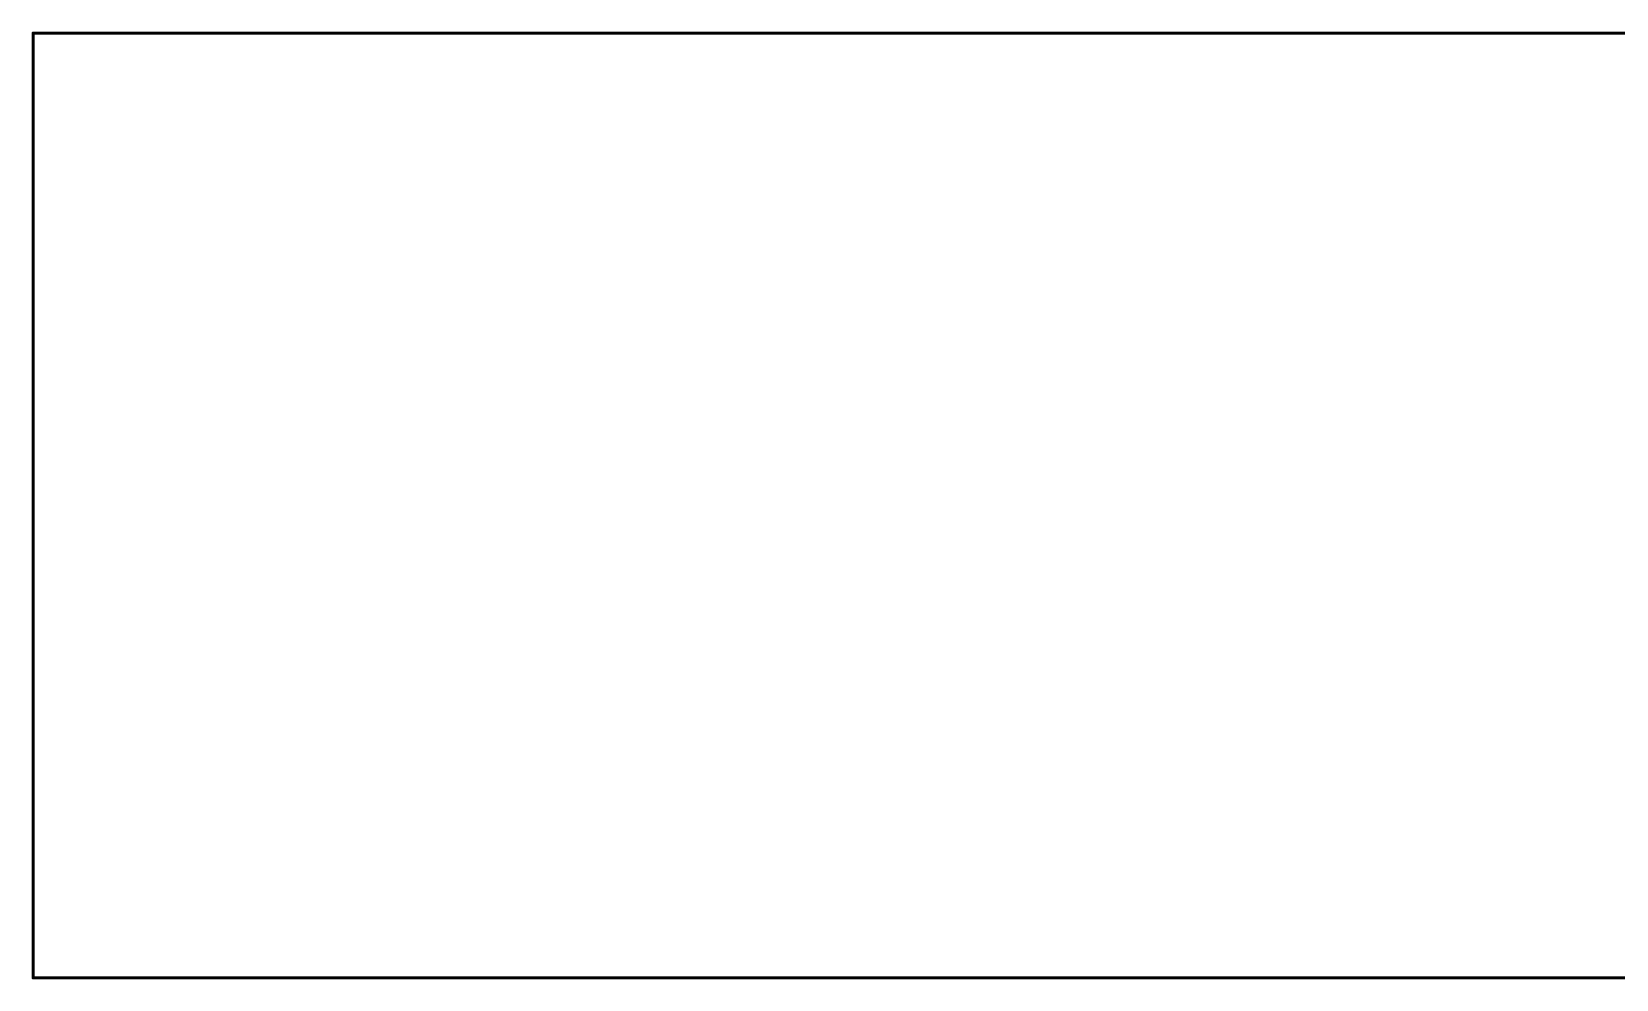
# Model space of a CAD drawing. Header units: millimetres. Extents: x -1282 to 950, y -5021 to 3311.
# Drawn here: x 89.43 to 96.57, y 65.68 to 69.95 of the extents above; entities that cross this region are included whole.
import ezdxf

# ---------------------------------------------------------------- set-up
doc = ezdxf.new("R2010")
doc.units = ezdxf.units.MM
doc.layers.add('TopOverlay', color=2, linetype='Continuous')

msp = doc.modelspace()

# ---------------------------------------------------------------- linework, layer by layer
at = {"layer": 'TopOverlay', "const_width": 0.0127}
for points in [[(89.4397, 69.9455), (111.143, 69.9455)], [(89.4397, 67.8181), (89.4397, 69.9455)], [(89.4397, 65.6907), (89.4397, 67.8181)], [(89.4397, 65.6907), (111.143, 65.6907)]]:
    msp.add_lwpolyline(points, dxfattribs=at)
at = {"layer": 'TopOverlay', "const_width": 0.00635}
for points in [[(89.4366, 69.9455, 1), (89.4429, 69.9455, 1)], [(89.4366, 69.9455, 1), (89.4429, 69.9455, 1)], [(89.4366, 67.8181, 1), (89.4429, 67.8181, 1)], [(89.4366, 67.8181, 1), (89.4429, 67.8181, 1)], [(89.4366, 65.6907, 1), (89.4429, 65.6907, 1)], [(89.4366, 65.6907, 1), (89.4429, 65.6907, 1)]]:
    msp.add_lwpolyline(points, format="xyb", close=True, dxfattribs=at)

doc.saveas('drawing.dxf')
